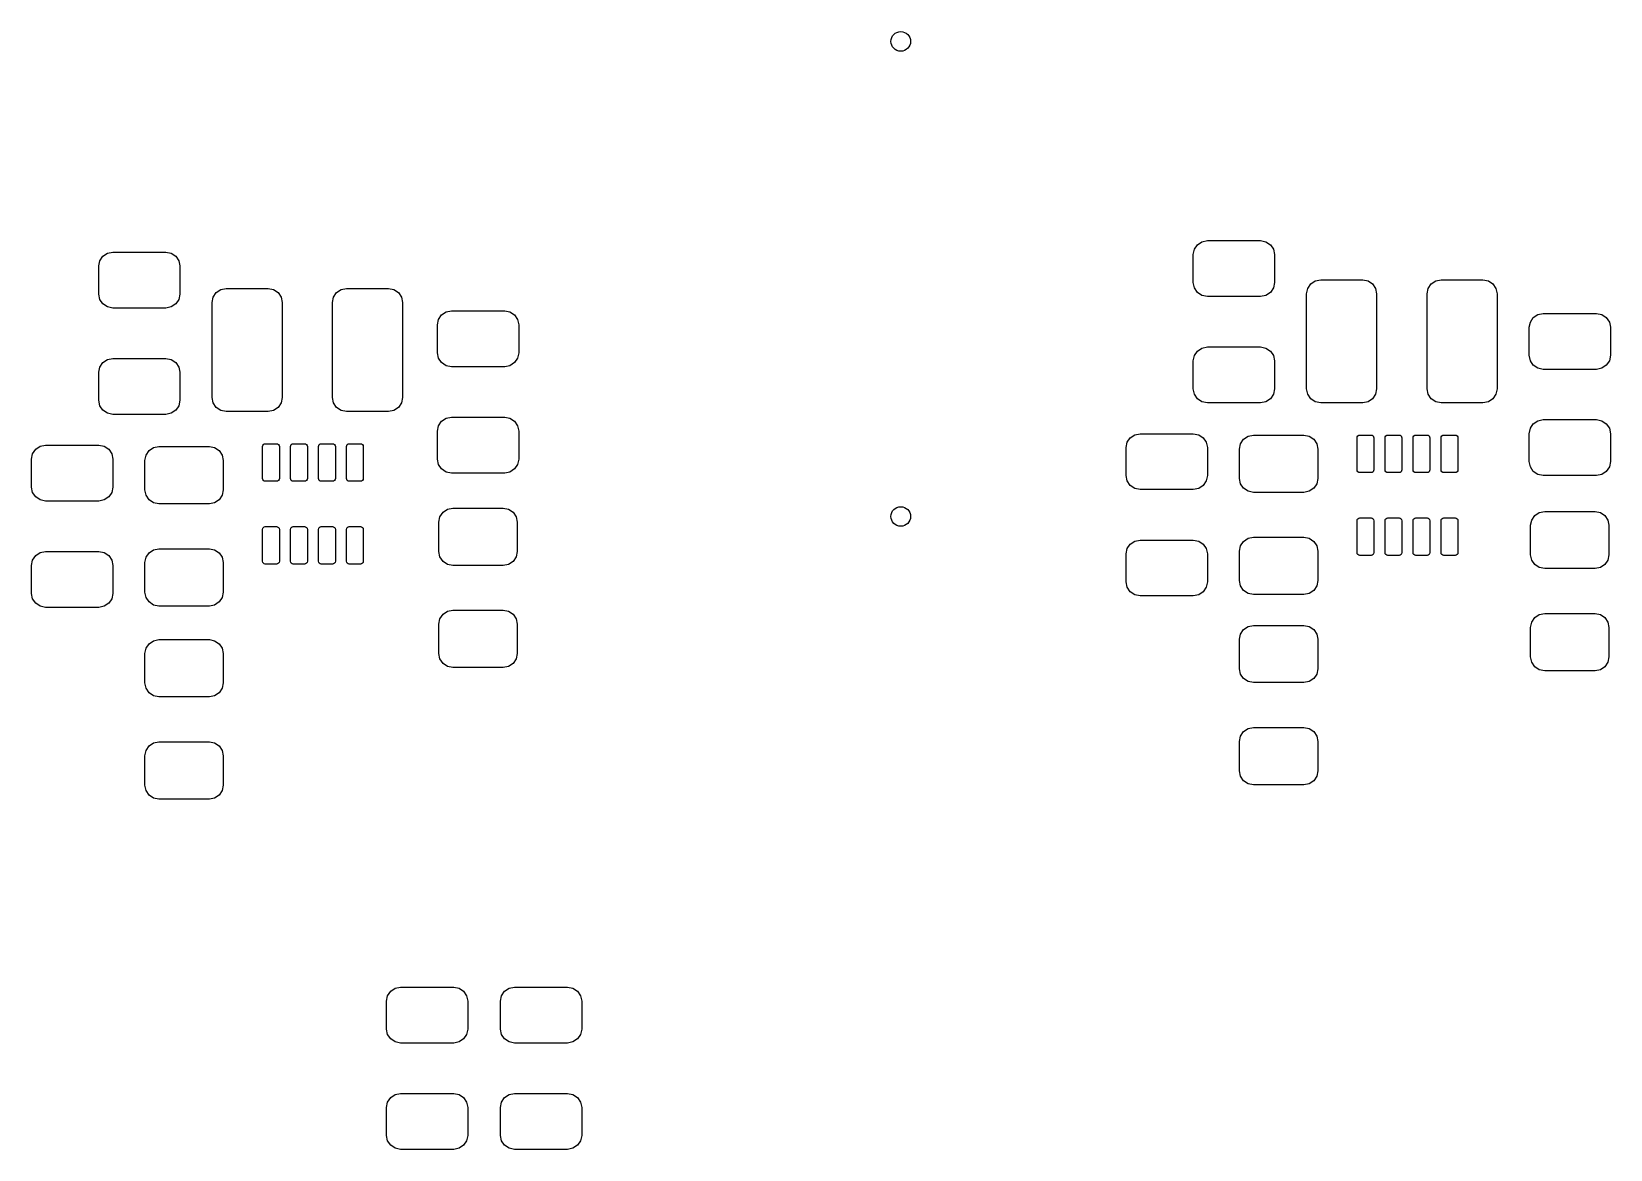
# Model space of a CAD drawing. Header units: inches. Extents: x 0.38 to 5.32, y 0.14 to 3.22.
# Drawn here: x 1.585 to 2.695, y 2.34 to 3.126 of the extents above; entities that cross this region are included whole.
import ezdxf

# ---------------------------------------------------------------- set-up
doc = ezdxf.new("R2010")
doc.units = ezdxf.units.IN
doc.header["$MEASUREMENT"] = 0
doc.layers.add('BLACK', color=250, linetype='CONTINUOUS')

msp = doc.modelspace()

# ---------------------------------------------------------------- linework, layer by layer
at = {"layer": 'BLACK', "linetype": 'CONTINUOUS'}
for p, q in [((2.4028, 2.9729), (2.4049, 2.9761)), ((2.4049, 2.9761), (2.4081, 2.9782)), ((2.4081, 2.9782), (2.4119, 2.979)), ((2.4119, 2.979), (2.4493, 2.979)), ((2.4493, 2.979), (2.453, 2.9782)), ((2.453, 2.9782), (2.4562, 2.9761)), ((2.4562, 2.9761), (2.4583, 2.9729)), ((1.6323, 2.9611), (1.6331, 2.9648)), ((1.6331, 2.9648), (1.6352, 2.968)), ((1.6352, 2.968), (1.6384, 2.9702)), ((1.6384, 2.9702), (1.6422, 2.9709)), ((1.6422, 2.9709), (1.6796, 2.9709)), ((1.6796, 2.9709), (1.6833, 2.9702)), ((1.6833, 2.9702), (1.6865, 2.968)), ((1.6865, 2.968), (1.6887, 2.9648)), ((1.6887, 2.9648), (1.6894, 2.9611)), ((2.402, 2.9691), (2.4028, 2.9729)), ((2.402, 2.9494), (2.402, 2.9691)), ((2.4583, 2.9729), (2.4591, 2.9691)), ((2.4591, 2.9691), (2.4591, 2.9494)), ((1.6323, 2.9414), (1.6323, 2.9611)), ((1.6894, 2.9611), (1.6894, 2.9414)), ((1.7128, 2.9392), (1.7149, 2.9424)), ((1.7149, 2.9424), (1.7181, 2.9446)), ((1.7181, 2.9446), (1.7219, 2.9453)), ((1.7219, 2.9453), (1.7514, 2.9453)), ((1.7514, 2.9453), (1.7552, 2.9446)), ((1.7552, 2.9446), (1.7584, 2.9424)), ((1.7584, 2.9424), (1.7605, 2.9392)), ((1.7974, 2.9392), (1.7996, 2.9424)), ((1.7996, 2.9424), (1.8028, 2.9446)), ((1.8028, 2.9446), (1.8065, 2.9453)), ((1.8065, 2.9453), (1.8361, 2.9453)), ((1.8361, 2.9453), (1.8398, 2.9446)), ((1.8398, 2.9446), (1.843, 2.9424)), ((1.843, 2.9424), (1.8452, 2.9392)), ((2.4028, 2.9457), (2.402, 2.9494)), ((2.4049, 2.9425), (2.4028, 2.9457)), ((2.4081, 2.9404), (2.4049, 2.9425)), ((2.4562, 2.9425), (2.453, 2.9404)), ((2.4583, 2.9457), (2.4562, 2.9425)), ((2.4591, 2.9494), (2.4583, 2.9457)), ((2.4817, 2.9416), (2.4825, 2.9453)), ((2.4825, 2.9453), (2.4846, 2.9485)), ((2.4846, 2.9485), (2.4878, 2.9507)), ((2.4878, 2.9507), (2.4916, 2.9514)), ((2.4916, 2.9514), (2.5211, 2.9514)), ((2.5211, 2.9514), (2.5249, 2.9507)), ((2.5249, 2.9507), (2.5281, 2.9485)), ((2.5281, 2.9485), (2.5302, 2.9453)), ((2.5302, 2.9453), (2.5309, 2.9416)), ((2.5664, 2.9416), (2.5671, 2.9453)), ((2.5671, 2.9453), (2.5693, 2.9485)), ((2.5693, 2.9485), (2.5725, 2.9507)), ((2.5725, 2.9507), (2.5762, 2.9514)), ((2.5762, 2.9514), (2.6057, 2.9514)), ((2.6057, 2.9514), (2.6095, 2.9507)), ((2.6095, 2.9507), (2.6127, 2.9485)), ((2.6127, 2.9485), (2.6148, 2.9453)), ((2.6148, 2.9453), (2.6156, 2.9416)), ((1.6331, 2.9376), (1.6323, 2.9414)), ((1.6352, 2.9344), (1.6331, 2.9376)), ((1.6384, 2.9323), (1.6352, 2.9344)), ((1.6422, 2.9315), (1.6384, 2.9323)), ((1.6796, 2.9315), (1.6422, 2.9315)), ((1.6833, 2.9323), (1.6796, 2.9315)), ((1.6865, 2.9344), (1.6833, 2.9323)), ((1.6887, 2.9376), (1.6865, 2.9344)), ((1.6894, 2.9414), (1.6887, 2.9376)), ((1.712, 2.9355), (1.7128, 2.9392)), ((1.712, 2.8685), (1.712, 2.9355)), ((1.7605, 2.9392), (1.7613, 2.9355)), ((1.7613, 2.9355), (1.7613, 2.8685)), ((1.7967, 2.9355), (1.7974, 2.9392)), ((1.7967, 2.8685), (1.7967, 2.9355)), ((1.8452, 2.9392), (1.8459, 2.9355)), ((1.8459, 2.9355), (1.8459, 2.8685)), ((2.4119, 2.9396), (2.4081, 2.9404)), ((2.4493, 2.9396), (2.4119, 2.9396)), ((2.453, 2.9404), (2.4493, 2.9396)), ((2.4817, 2.8746), (2.4817, 2.9416)), ((2.5309, 2.9416), (2.5309, 2.8746)), ((2.5664, 2.8746), (2.5664, 2.9416)), ((2.6156, 2.9416), (2.6156, 2.8746)), ((1.8705, 2.9197), (1.8713, 2.9235)), ((1.8713, 2.9235), (1.8734, 2.9267)), ((1.8734, 2.9267), (1.8766, 2.9288)), ((1.8766, 2.9288), (1.8804, 2.9296)), ((1.8804, 2.9296), (1.9178, 2.9296)), ((1.9178, 2.9296), (1.9215, 2.9288)), ((1.9215, 2.9288), (1.9247, 2.9267)), ((1.9247, 2.9267), (1.9268, 2.9235)), ((1.9268, 2.9235), (1.9276, 2.9197)), ((2.6382, 2.918), (2.639, 2.9217)), ((2.639, 2.9217), (2.6411, 2.9249)), ((2.6411, 2.9249), (2.6443, 2.927)), ((2.6443, 2.927), (2.6481, 2.9278)), ((2.6481, 2.9278), (2.6855, 2.9278)), ((2.6855, 2.9278), (2.6892, 2.927)), ((2.6892, 2.927), (2.6924, 2.9249)), ((2.6924, 2.9249), (2.6946, 2.9217)), ((2.6946, 2.9217), (2.6953, 2.918)), ((1.8705, 2.9), (1.8705, 2.9197)), ((1.9276, 2.9197), (1.9276, 2.9)), ((2.6382, 2.8983), (2.6382, 2.918)), ((2.6953, 2.918), (2.6953, 2.8983)), ((1.8713, 2.8963), (1.8705, 2.9)), ((1.9276, 2.9), (1.9268, 2.8963)), ((2.402, 2.8943), (2.4028, 2.8981)), ((2.4028, 2.8981), (2.4049, 2.9013)), ((2.4049, 2.9013), (2.4081, 2.9034)), ((2.4081, 2.9034), (2.4119, 2.9042)), ((2.4119, 2.9042), (2.4493, 2.9042)), ((2.4493, 2.9042), (2.453, 2.9034)), ((2.453, 2.9034), (2.4562, 2.9013)), ((2.4562, 2.9013), (2.4583, 2.8981)), ((2.4583, 2.8981), (2.4591, 2.8943)), ((2.639, 2.8945), (2.6382, 2.8983)), ((2.6953, 2.8983), (2.6946, 2.8945)), ((1.6323, 2.8863), (1.6331, 2.89)), ((1.6331, 2.89), (1.6352, 2.8932)), ((1.6352, 2.8932), (1.6384, 2.8954)), ((1.6384, 2.8954), (1.6422, 2.8961)), ((1.6422, 2.8961), (1.6796, 2.8961)), ((1.6796, 2.8961), (1.6833, 2.8954)), ((1.6833, 2.8954), (1.6865, 2.8932)), ((1.6865, 2.8932), (1.6887, 2.89)), ((1.6887, 2.89), (1.6894, 2.8863)), ((1.8734, 2.8931), (1.8713, 2.8963)), ((1.8766, 2.8909), (1.8734, 2.8931)), ((1.8804, 2.8902), (1.8766, 2.8909)), ((1.9178, 2.8902), (1.8804, 2.8902)), ((1.9215, 2.8909), (1.9178, 2.8902)), ((1.9247, 2.8931), (1.9215, 2.8909)), ((1.9268, 2.8963), (1.9247, 2.8931)), ((2.402, 2.8746), (2.402, 2.8943)), ((2.4591, 2.8943), (2.4591, 2.8746)), ((2.6411, 2.8913), (2.639, 2.8945)), ((2.6443, 2.8892), (2.6411, 2.8913)), ((2.6481, 2.8884), (2.6443, 2.8892)), ((2.6855, 2.8884), (2.6481, 2.8884)), ((2.6892, 2.8892), (2.6855, 2.8884)), ((2.6924, 2.8913), (2.6892, 2.8892)), ((2.6946, 2.8945), (2.6924, 2.8913)), ((1.6323, 2.8666), (1.6323, 2.8863)), ((1.6894, 2.8863), (1.6894, 2.8666)), ((1.6331, 2.8628), (1.6323, 2.8666)), ((1.6894, 2.8666), (1.6887, 2.8628)), ((1.7128, 2.8648), (1.712, 2.8685)), ((1.7149, 2.8616), (1.7128, 2.8648)), ((1.7605, 2.8648), (1.7584, 2.8616)), ((1.7613, 2.8685), (1.7605, 2.8648)), ((1.7974, 2.8648), (1.7967, 2.8685)), ((1.7996, 2.8616), (1.7974, 2.8648)), ((1.8452, 2.8648), (1.843, 2.8616)), ((1.8459, 2.8685), (1.8452, 2.8648)), ((2.4028, 2.8709), (2.402, 2.8746)), ((2.4049, 2.8677), (2.4028, 2.8709)), ((2.4081, 2.8656), (2.4049, 2.8677)), ((2.4119, 2.8648), (2.4081, 2.8656)), ((2.4493, 2.8648), (2.4119, 2.8648)), ((2.453, 2.8656), (2.4493, 2.8648)), ((2.4562, 2.8677), (2.453, 2.8656)), ((2.4583, 2.8709), (2.4562, 2.8677)), ((2.4591, 2.8746), (2.4583, 2.8709)), ((2.4825, 2.8709), (2.4817, 2.8746)), ((2.4846, 2.8677), (2.4825, 2.8709)), ((2.4878, 2.8656), (2.4846, 2.8677)), ((2.4916, 2.8648), (2.4878, 2.8656)), ((2.5211, 2.8648), (2.4916, 2.8648)), ((2.5249, 2.8656), (2.5211, 2.8648)), ((2.5281, 2.8677), (2.5249, 2.8656)), ((2.5302, 2.8709), (2.5281, 2.8677)), ((2.5309, 2.8746), (2.5302, 2.8709)), ((2.5671, 2.8709), (2.5664, 2.8746)), ((2.5693, 2.8677), (2.5671, 2.8709)), ((2.5725, 2.8656), (2.5693, 2.8677)), ((2.5762, 2.8648), (2.5725, 2.8656)), ((2.6057, 2.8648), (2.5762, 2.8648)), ((2.6095, 2.8656), (2.6057, 2.8648)), ((2.6127, 2.8677), (2.6095, 2.8656)), ((2.6148, 2.8709), (2.6127, 2.8677)), ((2.6156, 2.8746), (2.6148, 2.8709)), ((1.6352, 2.8596), (1.6331, 2.8628)), ((1.6384, 2.8575), (1.6352, 2.8596)), ((1.6422, 2.8567), (1.6384, 2.8575)), ((1.6796, 2.8567), (1.6422, 2.8567)), ((1.6833, 2.8575), (1.6796, 2.8567)), ((1.6865, 2.8596), (1.6833, 2.8575)), ((1.6887, 2.8628), (1.6865, 2.8596)), ((1.7181, 2.8594), (1.7149, 2.8616)), ((1.7219, 2.8587), (1.7181, 2.8594)), ((1.7514, 2.8587), (1.7219, 2.8587)), ((1.7552, 2.8594), (1.7514, 2.8587)), ((1.7584, 2.8616), (1.7552, 2.8594)), ((1.8028, 2.8594), (1.7996, 2.8616)), ((1.8065, 2.8587), (1.8028, 2.8594)), ((1.8361, 2.8587), (1.8065, 2.8587)), ((1.8398, 2.8594), (1.8361, 2.8587)), ((1.843, 2.8616), (1.8398, 2.8594)), ((1.8734, 2.8519), (1.8766, 2.854)), ((1.8766, 2.854), (1.8804, 2.8548)), ((1.8804, 2.8548), (1.9178, 2.8548)), ((1.9178, 2.8548), (1.9215, 2.854)), ((1.9215, 2.854), (1.9247, 2.8519)), ((1.8705, 2.8449), (1.8713, 2.8487)), ((1.8705, 2.8252), (1.8705, 2.8449)), ((1.8713, 2.8487), (1.8734, 2.8519)), ((1.9247, 2.8519), (1.9268, 2.8487)), ((1.9268, 2.8487), (1.9276, 2.8449)), ((1.9276, 2.8449), (1.9276, 2.8252)), ((2.3576, 2.8403), (2.3608, 2.8424)), ((2.3608, 2.8424), (2.3646, 2.8431)), ((2.3646, 2.8431), (2.402, 2.8431)), ((2.402, 2.8431), (2.4058, 2.8424)), ((2.4058, 2.8424), (2.409, 2.8403)), ((2.6382, 2.8431), (2.639, 2.8469)), ((2.6382, 2.8235), (2.6382, 2.8431)), ((2.639, 2.8469), (2.6411, 2.8501)), ((2.6411, 2.8501), (2.6443, 2.8522)), ((2.6443, 2.8522), (2.6481, 2.853)), ((2.6481, 2.853), (2.6855, 2.853)), ((2.6855, 2.853), (2.6892, 2.8522)), ((2.6892, 2.8522), (2.6924, 2.8501)), ((2.6924, 2.8501), (2.6946, 2.8469)), ((2.6946, 2.8469), (2.6953, 2.8431)), ((2.6953, 2.8431), (2.6953, 2.8235)), ((1.5858, 2.829), (1.588, 2.8322)), ((1.588, 2.8322), (1.5912, 2.8343)), ((1.5912, 2.8343), (1.5949, 2.8351)), ((1.5949, 2.8351), (1.6323, 2.8351)), ((1.6323, 2.8351), (1.6361, 2.8343)), ((1.6361, 2.8343), (1.6393, 2.8322)), ((1.6393, 2.8322), (1.6414, 2.829)), ((1.6656, 2.828), (1.6677, 2.8312)), ((1.6677, 2.8312), (1.6709, 2.8333)), ((1.6709, 2.8333), (1.6746, 2.8341)), ((1.6746, 2.8341), (1.7101, 2.8341)), ((1.7101, 2.8341), (1.7138, 2.8333)), ((1.7138, 2.8333), (1.717, 2.8312)), ((1.717, 2.8312), (1.7192, 2.828)), ((1.7475, 2.8341), (1.7476, 2.8348)), ((1.7475, 2.8117), (1.7475, 2.8341)), ((1.7476, 2.8348), (1.7481, 2.8355)), ((1.7481, 2.8355), (1.7487, 2.8359)), ((1.7487, 2.8359), (1.7494, 2.8361)), ((1.7494, 2.8361), (1.7573, 2.8361)), ((1.7573, 2.8361), (1.7581, 2.8359)), ((1.7581, 2.8359), (1.7587, 2.8355)), ((1.7587, 2.8355), (1.7591, 2.8348)), ((1.7591, 2.8348), (1.7593, 2.8341)), ((1.7593, 2.8341), (1.7593, 2.8117)), ((1.7672, 2.8341), (1.7673, 2.8348)), ((1.7672, 2.8117), (1.7672, 2.8341)), ((1.7673, 2.8348), (1.7677, 2.8355)), ((1.7677, 2.8355), (1.7684, 2.8359)), ((1.7684, 2.8359), (1.7691, 2.8361)), ((1.7691, 2.8361), (1.777, 2.8361)), ((1.777, 2.8361), (1.7778, 2.8359)), ((1.7778, 2.8359), (1.7784, 2.8355)), ((1.7784, 2.8355), (1.7788, 2.8348)), ((1.7788, 2.8348), (1.779, 2.8341)), ((1.779, 2.8341), (1.779, 2.8117)), ((1.7869, 2.8341), (1.787, 2.8348)), ((1.7869, 2.8117), (1.7869, 2.8341)), ((1.787, 2.8348), (1.7874, 2.8355)), ((1.7874, 2.8355), (1.7881, 2.8359)), ((1.7881, 2.8359), (1.7888, 2.8361)), ((1.7888, 2.8361), (1.7967, 2.8361)), ((1.7967, 2.8361), (1.7974, 2.8359)), ((1.7974, 2.8359), (1.7981, 2.8355)), ((1.7981, 2.8355), (1.7985, 2.8348)), ((1.7985, 2.8348), (1.7987, 2.8341)), ((1.7987, 2.8341), (1.7987, 2.8117)), ((1.8065, 2.8341), (1.8067, 2.8348)), ((1.8065, 2.8117), (1.8065, 2.8341)), ((1.8067, 2.8348), (1.8071, 2.8355)), ((1.8071, 2.8355), (1.8078, 2.8359)), ((1.8078, 2.8359), (1.8085, 2.8361)), ((1.8085, 2.8361), (1.8164, 2.8361)), ((1.8164, 2.8361), (1.8171, 2.8359)), ((1.8171, 2.8359), (1.8178, 2.8355)), ((1.8178, 2.8355), (1.8182, 2.8348)), ((1.8182, 2.8348), (1.8183, 2.8341)), ((1.8183, 2.8341), (1.8183, 2.8117)), ((2.3548, 2.8333), (2.3555, 2.8371)), ((2.3548, 2.8136), (2.3548, 2.8333)), ((2.3555, 2.8371), (2.3576, 2.8403)), ((2.409, 2.8403), (2.4111, 2.8371)), ((2.4111, 2.8371), (2.4119, 2.8333)), ((2.4119, 2.8333), (2.4119, 2.8136)), ((2.4345, 2.8323), (2.4352, 2.8361)), ((2.4345, 2.8117), (2.4345, 2.8323)), ((2.4352, 2.8361), (2.4374, 2.8393)), ((2.4374, 2.8393), (2.4406, 2.8414)), ((2.4406, 2.8414), (2.4443, 2.8422)), ((2.4443, 2.8422), (2.4798, 2.8422)), ((2.4798, 2.8422), (2.4835, 2.8414)), ((2.4835, 2.8414), (2.4867, 2.8393)), ((2.4867, 2.8393), (2.4889, 2.8361)), ((2.4889, 2.8361), (2.4896, 2.8323)), ((2.4896, 2.8323), (2.4896, 2.8117)), ((2.5172, 2.8402), (2.5173, 2.841)), ((2.5172, 2.8178), (2.5172, 2.8402)), ((2.5173, 2.841), (2.5177, 2.8416)), ((2.5177, 2.8416), (2.5184, 2.842)), ((2.5184, 2.842), (2.5191, 2.8422)), ((2.5191, 2.8422), (2.527, 2.8422)), ((2.527, 2.8422), (2.5278, 2.842)), ((2.5278, 2.842), (2.5284, 2.8416)), ((2.5284, 2.8416), (2.5288, 2.841)), ((2.5288, 2.841), (2.529, 2.8402)), ((2.529, 2.8402), (2.529, 2.8178)), ((2.5369, 2.8402), (2.537, 2.841)), ((2.5369, 2.8178), (2.5369, 2.8402)), ((2.537, 2.841), (2.5374, 2.8416)), ((2.5374, 2.8416), (2.5381, 2.842)), ((2.5381, 2.842), (2.5388, 2.8422)), ((2.5388, 2.8422), (2.5467, 2.8422)), ((2.5467, 2.8422), (2.5474, 2.842)), ((2.5474, 2.842), (2.5481, 2.8416)), ((2.5481, 2.8416), (2.5485, 2.841)), ((2.5485, 2.841), (2.5487, 2.8402)), ((2.5487, 2.8402), (2.5487, 2.8178)), ((2.5565, 2.8402), (2.5567, 2.841)), ((2.5565, 2.8178), (2.5565, 2.8402)), ((2.5567, 2.841), (2.5571, 2.8416)), ((2.5571, 2.8416), (2.5578, 2.842)), ((2.5578, 2.842), (2.5585, 2.8422)), ((2.5585, 2.8422), (2.5664, 2.8422)), ((2.5664, 2.8422), (2.5671, 2.842)), ((2.5671, 2.842), (2.5678, 2.8416)), ((2.5678, 2.8416), (2.5682, 2.841)), ((2.5682, 2.841), (2.5683, 2.8402)), ((2.5683, 2.8402), (2.5683, 2.8178)), ((2.5762, 2.8402), (2.5764, 2.841)), ((2.5762, 2.8178), (2.5762, 2.8402)), ((2.5764, 2.841), (2.5768, 2.8416)), ((2.5768, 2.8416), (2.5774, 2.842)), ((2.5774, 2.842), (2.5782, 2.8422)), ((2.5782, 2.8422), (2.5861, 2.8422)), ((2.5861, 2.8422), (2.5868, 2.842)), ((2.5868, 2.842), (2.5875, 2.8416)), ((2.5875, 2.8416), (2.5879, 2.841)), ((2.5879, 2.841), (2.588, 2.8402)), ((2.588, 2.8402), (2.588, 2.8178)), ((1.5851, 2.8252), (1.5858, 2.829)), ((1.5851, 2.8056), (1.5851, 2.8252)), ((1.6414, 2.829), (1.6422, 2.8252)), ((1.6422, 2.8252), (1.6422, 2.8056)), ((1.6648, 2.8243), (1.6656, 2.828)), ((1.6648, 2.8036), (1.6648, 2.8243)), ((1.7192, 2.828), (1.7199, 2.8243)), ((1.7199, 2.8243), (1.7199, 2.8036)), ((1.8713, 2.8215), (1.8705, 2.8252)), ((1.8734, 2.8183), (1.8713, 2.8215)), ((1.9268, 2.8215), (1.9247, 2.8183)), ((1.9276, 2.8252), (1.9268, 2.8215)), ((2.639, 2.8197), (2.6382, 2.8235)), ((2.6953, 2.8235), (2.6946, 2.8197)), ((1.7476, 2.8109), (1.7475, 2.8117)), ((1.7481, 2.8103), (1.7476, 2.8109)), ((1.7487, 2.8098), (1.7481, 2.8103)), ((1.7494, 2.8097), (1.7487, 2.8098)), ((1.7573, 2.8097), (1.7494, 2.8097)), ((1.7581, 2.8098), (1.7573, 2.8097)), ((1.7587, 2.8103), (1.7581, 2.8098)), ((1.7591, 2.8109), (1.7587, 2.8103)), ((1.7593, 2.8117), (1.7591, 2.8109)), ((1.7673, 2.8109), (1.7672, 2.8117)), ((1.7677, 2.8103), (1.7673, 2.8109)), ((1.7684, 2.8098), (1.7677, 2.8103)), ((1.7691, 2.8097), (1.7684, 2.8098)), ((1.777, 2.8097), (1.7691, 2.8097)), ((1.7778, 2.8098), (1.777, 2.8097)), ((1.7784, 2.8103), (1.7778, 2.8098)), ((1.7788, 2.8109), (1.7784, 2.8103)), ((1.779, 2.8117), (1.7788, 2.8109)), ((1.787, 2.8109), (1.7869, 2.8117)), ((1.7874, 2.8103), (1.787, 2.8109)), ((1.7881, 2.8098), (1.7874, 2.8103)), ((1.7888, 2.8097), (1.7881, 2.8098)), ((1.7967, 2.8097), (1.7888, 2.8097)), ((1.7974, 2.8098), (1.7967, 2.8097)), ((1.7981, 2.8103), (1.7974, 2.8098)), ((1.7985, 2.8109), (1.7981, 2.8103)), ((1.7987, 2.8117), (1.7985, 2.8109)), ((1.8067, 2.8109), (1.8065, 2.8117)), ((1.8071, 2.8103), (1.8067, 2.8109)), ((1.8078, 2.8098), (1.8071, 2.8103)), ((1.8085, 2.8097), (1.8078, 2.8098)), ((1.8164, 2.8097), (1.8085, 2.8097)), ((1.8171, 2.8098), (1.8164, 2.8097)), ((1.8178, 2.8103), (1.8171, 2.8098)), ((1.8182, 2.8109), (1.8178, 2.8103)), ((1.8183, 2.8117), (1.8182, 2.8109)), ((1.8766, 2.8161), (1.8734, 2.8183)), ((1.8804, 2.8154), (1.8766, 2.8161)), ((1.9178, 2.8154), (1.8804, 2.8154)), ((1.9215, 2.8161), (1.9178, 2.8154)), ((1.9247, 2.8183), (1.9215, 2.8161)), ((2.3555, 2.8099), (2.3548, 2.8136)), ((2.3576, 2.8067), (2.3555, 2.8099)), ((2.4111, 2.8099), (2.409, 2.8067)), ((2.4119, 2.8136), (2.4111, 2.8099)), ((2.4352, 2.8079), (2.4345, 2.8117)), ((2.4896, 2.8117), (2.4889, 2.8079)), ((2.5173, 2.817), (2.5172, 2.8178)), ((2.5177, 2.8164), (2.5173, 2.817)), ((2.5184, 2.8159), (2.5177, 2.8164)), ((2.5191, 2.8158), (2.5184, 2.8159)), ((2.527, 2.8158), (2.5191, 2.8158)), ((2.5278, 2.8159), (2.527, 2.8158)), ((2.5284, 2.8164), (2.5278, 2.8159)), ((2.5288, 2.817), (2.5284, 2.8164)), ((2.529, 2.8178), (2.5288, 2.817)), ((2.537, 2.817), (2.5369, 2.8178)), ((2.5374, 2.8164), (2.537, 2.817)), ((2.5381, 2.8159), (2.5374, 2.8164)), ((2.5388, 2.8158), (2.5381, 2.8159)), ((2.5467, 2.8158), (2.5388, 2.8158)), ((2.5474, 2.8159), (2.5467, 2.8158)), ((2.5481, 2.8164), (2.5474, 2.8159)), ((2.5485, 2.817), (2.5481, 2.8164)), ((2.5487, 2.8178), (2.5485, 2.817)), ((2.5567, 2.817), (2.5565, 2.8178)), ((2.5571, 2.8164), (2.5567, 2.817)), ((2.5578, 2.8159), (2.5571, 2.8164)), ((2.5585, 2.8158), (2.5578, 2.8159)), ((2.5664, 2.8158), (2.5585, 2.8158)), ((2.5671, 2.8159), (2.5664, 2.8158)), ((2.5678, 2.8164), (2.5671, 2.8159)), ((2.5682, 2.817), (2.5678, 2.8164)), ((2.5683, 2.8178), (2.5682, 2.817)), ((2.5764, 2.817), (2.5762, 2.8178)), ((2.5768, 2.8164), (2.5764, 2.817)), ((2.5774, 2.8159), (2.5768, 2.8164)), ((2.5782, 2.8158), (2.5774, 2.8159)), ((2.5861, 2.8158), (2.5782, 2.8158)), ((2.5868, 2.8159), (2.5861, 2.8158)), ((2.5875, 2.8164), (2.5868, 2.8159)), ((2.5879, 2.817), (2.5875, 2.8164)), ((2.588, 2.8178), (2.5879, 2.817)), ((2.6411, 2.8165), (2.639, 2.8197)), ((2.6443, 2.8144), (2.6411, 2.8165)), ((2.6481, 2.8136), (2.6443, 2.8144)), ((2.6855, 2.8136), (2.6481, 2.8136)), ((2.6892, 2.8144), (2.6855, 2.8136)), ((2.6924, 2.8165), (2.6892, 2.8144)), ((2.6946, 2.8197), (2.6924, 2.8165)), ((1.5858, 2.8018), (1.5851, 2.8056)), ((1.588, 2.7986), (1.5858, 2.8018)), ((1.5912, 2.7965), (1.588, 2.7986)), ((1.6393, 2.7986), (1.6361, 2.7965)), ((1.6414, 2.8018), (1.6393, 2.7986)), ((1.6422, 2.8056), (1.6414, 2.8018)), ((1.6656, 2.7998), (1.6648, 2.8036)), ((1.6677, 2.7966), (1.6656, 2.7998)), ((1.7192, 2.7998), (1.717, 2.7966)), ((1.7199, 2.8036), (1.7192, 2.7998)), ((2.3608, 2.8045), (2.3576, 2.8067)), ((2.3646, 2.8038), (2.3608, 2.8045)), ((2.402, 2.8038), (2.3646, 2.8038)), ((2.4058, 2.8045), (2.402, 2.8038)), ((2.409, 2.8067), (2.4058, 2.8045)), ((2.4374, 2.8047), (2.4352, 2.8079)), ((2.4406, 2.8026), (2.4374, 2.8047)), ((2.4443, 2.8018), (2.4406, 2.8026)), ((2.4798, 2.8018), (2.4443, 2.8018)), ((2.4835, 2.8026), (2.4798, 2.8018)), ((2.4867, 2.8047), (2.4835, 2.8026)), ((2.4889, 2.8079), (2.4867, 2.8047)), ((1.5949, 2.7957), (1.5912, 2.7965)), ((1.6323, 2.7957), (1.5949, 2.7957)), ((1.6361, 2.7965), (1.6323, 2.7957)), ((1.6709, 2.7945), (1.6677, 2.7966)), ((1.6746, 2.7937), (1.6709, 2.7945)), ((1.7101, 2.7937), (1.6746, 2.7937)), ((1.7138, 2.7945), (1.7101, 2.7937)), ((1.717, 2.7966), (1.7138, 2.7945)), ((1.8722, 2.7847), (1.8744, 2.7879)), ((1.8744, 2.7879), (1.8776, 2.79)), ((1.8776, 2.79), (1.8813, 2.7908)), ((1.8813, 2.7908), (1.9168, 2.7908)), ((1.9168, 2.7908), (1.9205, 2.79)), ((1.9205, 2.79), (1.9237, 2.7879)), ((1.9237, 2.7879), (1.9259, 2.7847)), ((2.6421, 2.7856), (2.6453, 2.7878)), ((2.6453, 2.7878), (2.6491, 2.7885)), ((2.6491, 2.7885), (2.6845, 2.7885)), ((2.6845, 2.7885), (2.6883, 2.7878)), ((2.6883, 2.7878), (2.6914, 2.7856)), ((1.7475, 2.7758), (1.7476, 2.7766)), ((1.7475, 2.7534), (1.7475, 2.7758)), ((1.7476, 2.7766), (1.7481, 2.7772)), ((1.7481, 2.7772), (1.7487, 2.7776)), ((1.7487, 2.7776), (1.7494, 2.7778)), ((1.7494, 2.7778), (1.7573, 2.7778)), ((1.7573, 2.7778), (1.7581, 2.7776)), ((1.7581, 2.7776), (1.7587, 2.7772)), ((1.7587, 2.7772), (1.7591, 2.7766)), ((1.7591, 2.7766), (1.7593, 2.7758)), ((1.7593, 2.7758), (1.7593, 2.7534)), ((1.7672, 2.7758), (1.7673, 2.7766)), ((1.7672, 2.7534), (1.7672, 2.7758)), ((1.7673, 2.7766), (1.7677, 2.7772)), ((1.7677, 2.7772), (1.7684, 2.7776)), ((1.7684, 2.7776), (1.7691, 2.7778)), ((1.7691, 2.7778), (1.777, 2.7778)), ((1.777, 2.7778), (1.7778, 2.7776)), ((1.7778, 2.7776), (1.7784, 2.7772)), ((1.7784, 2.7772), (1.7788, 2.7766)), ((1.7788, 2.7766), (1.779, 2.7758)), ((1.779, 2.7758), (1.779, 2.7534)), ((1.7869, 2.7758), (1.787, 2.7766)), ((1.7869, 2.7534), (1.7869, 2.7758)), ((1.787, 2.7766), (1.7874, 2.7772)), ((1.7874, 2.7772), (1.7881, 2.7776)), ((1.7881, 2.7776), (1.7888, 2.7778)), ((1.7888, 2.7778), (1.7967, 2.7778)), ((1.7967, 2.7778), (1.7974, 2.7776)), ((1.7974, 2.7776), (1.7981, 2.7772)), ((1.7981, 2.7772), (1.7985, 2.7766)), ((1.7985, 2.7766), (1.7987, 2.7758)), ((1.7987, 2.7758), (1.7987, 2.7534)), ((1.8065, 2.7758), (1.8067, 2.7766)), ((1.8065, 2.7534), (1.8065, 2.7758)), ((1.8067, 2.7766), (1.8071, 2.7772)), ((1.8071, 2.7772), (1.8078, 2.7776)), ((1.8078, 2.7776), (1.8085, 2.7778)), ((1.8085, 2.7778), (1.8164, 2.7778)), ((1.8164, 2.7778), (1.8171, 2.7776)), ((1.8171, 2.7776), (1.8178, 2.7772)), ((1.8178, 2.7772), (1.8182, 2.7766)), ((1.8182, 2.7766), (1.8183, 2.7758)), ((1.8183, 2.7758), (1.8183, 2.7534)), ((1.8715, 2.7809), (1.8722, 2.7847)), ((1.8715, 2.7603), (1.8715, 2.7809)), ((1.9259, 2.7847), (1.9266, 2.7809)), ((1.9266, 2.7809), (1.9266, 2.7603)), ((2.5172, 2.7819), (2.5173, 2.7827)), ((2.5172, 2.7595), (2.5172, 2.7819)), ((2.5173, 2.7827), (2.5177, 2.7833)), ((2.5177, 2.7833), (2.5184, 2.7837)), ((2.5184, 2.7837), (2.5191, 2.7839)), ((2.5191, 2.7839), (2.527, 2.7839)), ((2.527, 2.7839), (2.5278, 2.7837)), ((2.5278, 2.7837), (2.5284, 2.7833)), ((2.5284, 2.7833), (2.5288, 2.7827)), ((2.5288, 2.7827), (2.529, 2.7819)), ((2.529, 2.7819), (2.529, 2.7595)), ((2.5369, 2.7819), (2.537, 2.7827)), ((2.5369, 2.7595), (2.5369, 2.7819)), ((2.537, 2.7827), (2.5374, 2.7833)), ((2.5374, 2.7833), (2.5381, 2.7837)), ((2.5381, 2.7837), (2.5388, 2.7839)), ((2.5388, 2.7839), (2.5467, 2.7839)), ((2.5467, 2.7839), (2.5474, 2.7837)), ((2.5474, 2.7837), (2.5481, 2.7833)), ((2.5481, 2.7833), (2.5485, 2.7827)), ((2.5485, 2.7827), (2.5487, 2.7819)), ((2.5487, 2.7819), (2.5487, 2.7595)), ((2.5565, 2.7819), (2.5567, 2.7827)), ((2.5565, 2.7595), (2.5565, 2.7819)), ((2.5567, 2.7827), (2.5571, 2.7833)), ((2.5571, 2.7833), (2.5578, 2.7837)), ((2.5578, 2.7837), (2.5585, 2.7839)), ((2.5585, 2.7839), (2.5664, 2.7839)), ((2.5664, 2.7839), (2.5671, 2.7837)), ((2.5671, 2.7837), (2.5678, 2.7833)), ((2.5678, 2.7833), (2.5682, 2.7827)), ((2.5682, 2.7827), (2.5683, 2.7819)), ((2.5683, 2.7819), (2.5683, 2.7595)), ((2.5762, 2.7819), (2.5764, 2.7827)), ((2.5762, 2.7595), (2.5762, 2.7819)), ((2.5764, 2.7827), (2.5768, 2.7833)), ((2.5768, 2.7833), (2.5774, 2.7837)), ((2.5774, 2.7837), (2.5782, 2.7839)), ((2.5782, 2.7839), (2.5861, 2.7839)), ((2.5861, 2.7839), (2.5868, 2.7837)), ((2.5868, 2.7837), (2.5875, 2.7833)), ((2.5875, 2.7833), (2.5879, 2.7827)), ((2.5879, 2.7827), (2.588, 2.7819)), ((2.588, 2.7819), (2.588, 2.7595)), ((2.6392, 2.7787), (2.64, 2.7824)), ((2.6392, 2.758), (2.6392, 2.7787)), ((2.64, 2.7824), (2.6421, 2.7856)), ((2.6914, 2.7856), (2.6936, 2.7824)), ((2.6936, 2.7824), (2.6943, 2.7787)), ((2.6943, 2.7787), (2.6943, 2.758)), ((2.3555, 2.7623), (2.3576, 2.7655)), ((2.3576, 2.7655), (2.3608, 2.7676)), ((2.3608, 2.7676), (2.3646, 2.7683)), ((2.3646, 2.7683), (2.402, 2.7683)), ((2.402, 2.7683), (2.4058, 2.7676)), ((2.4058, 2.7676), (2.409, 2.7655)), ((2.409, 2.7655), (2.4111, 2.7623)), ((2.4352, 2.7642), (2.4374, 2.7674)), ((2.4374, 2.7674), (2.4406, 2.7696)), ((2.4406, 2.7696), (2.4443, 2.7703)), ((2.4443, 2.7703), (2.4798, 2.7703)), ((2.4798, 2.7703), (2.4835, 2.7696)), ((2.4835, 2.7696), (2.4867, 2.7674)), ((2.4867, 2.7674), (2.4889, 2.7642)), ((1.5851, 2.7504), (1.5858, 2.7542)), ((1.5858, 2.7542), (1.588, 2.7574)), ((1.588, 2.7574), (1.5912, 2.7595)), ((1.5912, 2.7595), (1.5949, 2.7603)), ((1.5949, 2.7603), (1.6323, 2.7603)), ((1.6323, 2.7603), (1.6361, 2.7595)), ((1.6361, 2.7595), (1.6393, 2.7574)), ((1.6393, 2.7574), (1.6414, 2.7542)), ((1.6414, 2.7542), (1.6422, 2.7504)), ((1.6648, 2.7524), (1.6656, 2.7562)), ((1.6656, 2.7562), (1.6677, 2.7594)), ((1.6677, 2.7594), (1.6709, 2.7615)), ((1.6709, 2.7615), (1.6746, 2.7622)), ((1.6746, 2.7622), (1.7101, 2.7622)), ((1.7101, 2.7622), (1.7138, 2.7615)), ((1.7138, 2.7615), (1.717, 2.7594)), ((1.717, 2.7594), (1.7192, 2.7562)), ((1.7192, 2.7562), (1.7199, 2.7524)), ((1.8722, 2.7565), (1.8715, 2.7603)), ((1.8744, 2.7533), (1.8722, 2.7565)), ((1.9259, 2.7565), (1.9237, 2.7533)), ((1.9266, 2.7603), (1.9259, 2.7565)), ((2.3548, 2.7585), (2.3555, 2.7623)), ((2.3548, 2.7388), (2.3548, 2.7585)), ((2.4111, 2.7623), (2.4119, 2.7585)), ((2.4119, 2.7585), (2.4119, 2.7388)), ((2.4345, 2.7605), (2.4352, 2.7642)), ((2.4345, 2.7398), (2.4345, 2.7605)), ((2.4889, 2.7642), (2.4896, 2.7605)), ((2.4896, 2.7605), (2.4896, 2.7398)), ((2.5173, 2.7587), (2.5172, 2.7595)), ((2.5177, 2.7581), (2.5173, 2.7587)), ((2.5184, 2.7577), (2.5177, 2.7581)), ((2.5191, 2.7575), (2.5184, 2.7577)), ((2.527, 2.7575), (2.5191, 2.7575)), ((2.5278, 2.7577), (2.527, 2.7575)), ((2.5284, 2.7581), (2.5278, 2.7577)), ((2.5288, 2.7587), (2.5284, 2.7581)), ((2.529, 2.7595), (2.5288, 2.7587)), ((2.537, 2.7587), (2.5369, 2.7595)), ((2.5374, 2.7581), (2.537, 2.7587)), ((2.5381, 2.7577), (2.5374, 2.7581)), ((2.5388, 2.7575), (2.5381, 2.7577)), ((2.5467, 2.7575), (2.5388, 2.7575)), ((2.5474, 2.7577), (2.5467, 2.7575)), ((2.5481, 2.7581), (2.5474, 2.7577)), ((2.5485, 2.7587), (2.5481, 2.7581)), ((2.5487, 2.7595), (2.5485, 2.7587)), ((2.5567, 2.7587), (2.5565, 2.7595)), ((2.5571, 2.7581), (2.5567, 2.7587)), ((2.5578, 2.7577), (2.5571, 2.7581)), ((2.5585, 2.7575), (2.5578, 2.7577)), ((2.5664, 2.7575), (2.5585, 2.7575)), ((2.5671, 2.7577), (2.5664, 2.7575)), ((2.5678, 2.7581), (2.5671, 2.7577)), ((2.5682, 2.7587), (2.5678, 2.7581)), ((2.5683, 2.7595), (2.5682, 2.7587)), ((2.5764, 2.7587), (2.5762, 2.7595)), ((2.5768, 2.7581), (2.5764, 2.7587)), ((2.5774, 2.7577), (2.5768, 2.7581)), ((2.5782, 2.7575), (2.5774, 2.7577)), ((2.5861, 2.7575), (2.5782, 2.7575)), ((2.5868, 2.7577), (2.5861, 2.7575)), ((2.5875, 2.7581), (2.5868, 2.7577)), ((2.5879, 2.7587), (2.5875, 2.7581)), ((2.588, 2.7595), (2.5879, 2.7587)), ((2.64, 2.7542), (2.6392, 2.758)), ((2.6421, 2.7511), (2.64, 2.7542)), ((2.6936, 2.7542), (2.6914, 2.7511)), ((2.6943, 2.758), (2.6936, 2.7542)), ((1.5851, 2.7307), (1.5851, 2.7504)), ((1.6422, 2.7504), (1.6422, 2.7307)), ((1.6648, 2.7317), (1.6648, 2.7524)), ((1.7199, 2.7524), (1.7199, 2.7317)), ((1.7476, 2.7526), (1.7475, 2.7534)), ((1.7481, 2.752), (1.7476, 2.7526)), ((1.7487, 2.7516), (1.7481, 2.752)), ((1.7494, 2.7514), (1.7487, 2.7516)), ((1.7573, 2.7514), (1.7494, 2.7514)), ((1.7581, 2.7516), (1.7573, 2.7514)), ((1.7587, 2.752), (1.7581, 2.7516)), ((1.7591, 2.7526), (1.7587, 2.752)), ((1.7593, 2.7534), (1.7591, 2.7526)), ((1.7673, 2.7526), (1.7672, 2.7534)), ((1.7677, 2.752), (1.7673, 2.7526)), ((1.7684, 2.7516), (1.7677, 2.752)), ((1.7691, 2.7514), (1.7684, 2.7516)), ((1.777, 2.7514), (1.7691, 2.7514)), ((1.7778, 2.7516), (1.777, 2.7514)), ((1.7784, 2.752), (1.7778, 2.7516)), ((1.7788, 2.7526), (1.7784, 2.752)), ((1.779, 2.7534), (1.7788, 2.7526)), ((1.787, 2.7526), (1.7869, 2.7534)), ((1.7874, 2.752), (1.787, 2.7526)), ((1.7881, 2.7516), (1.7874, 2.752)), ((1.7888, 2.7514), (1.7881, 2.7516)), ((1.7967, 2.7514), (1.7888, 2.7514)), ((1.7974, 2.7516), (1.7967, 2.7514)), ((1.7981, 2.752), (1.7974, 2.7516)), ((1.7985, 2.7526), (1.7981, 2.752)), ((1.7987, 2.7534), (1.7985, 2.7526)), ((1.8067, 2.7526), (1.8065, 2.7534)), ((1.8071, 2.752), (1.8067, 2.7526)), ((1.8078, 2.7516), (1.8071, 2.752)), ((1.8085, 2.7514), (1.8078, 2.7516)), ((1.8164, 2.7514), (1.8085, 2.7514)), ((1.8171, 2.7516), (1.8164, 2.7514)), ((1.8178, 2.752), (1.8171, 2.7516)), ((1.8182, 2.7526), (1.8178, 2.752)), ((1.8183, 2.7534), (1.8182, 2.7526)), ((1.8776, 2.7512), (1.8744, 2.7533)), ((1.8813, 2.7504), (1.8776, 2.7512)), ((1.9168, 2.7504), (1.8813, 2.7504)), ((1.9205, 2.7512), (1.9168, 2.7504)), ((1.9237, 2.7533), (1.9205, 2.7512)), ((2.6453, 2.7489), (2.6421, 2.7511)), ((2.6491, 2.7482), (2.6453, 2.7489)), ((2.6845, 2.7482), (2.6491, 2.7482)), ((2.6883, 2.7489), (2.6845, 2.7482)), ((2.6914, 2.7511), (2.6883, 2.7489)), ((1.6656, 2.728), (1.6648, 2.7317)), ((1.7199, 2.7317), (1.7192, 2.728)), ((2.3555, 2.7351), (2.3548, 2.7388)), ((2.3576, 2.7319), (2.3555, 2.7351)), ((2.3608, 2.7297), (2.3576, 2.7319)), ((2.409, 2.7319), (2.4058, 2.7297)), ((2.4111, 2.7351), (2.409, 2.7319)), ((2.4119, 2.7388), (2.4111, 2.7351)), ((2.4352, 2.736), (2.4345, 2.7398)), ((2.4374, 2.7328), (2.4352, 2.736)), ((2.4406, 2.7307), (2.4374, 2.7328)), ((2.4867, 2.7328), (2.4835, 2.7307)), ((2.4889, 2.736), (2.4867, 2.7328)), ((2.4896, 2.7398), (2.4889, 2.736)), ((1.5858, 2.727), (1.5851, 2.7307)), ((1.588, 2.7238), (1.5858, 2.727)), ((1.5912, 2.7217), (1.588, 2.7238)), ((1.5949, 2.7209), (1.5912, 2.7217)), ((1.6323, 2.7209), (1.5949, 2.7209)), ((1.6361, 2.7217), (1.6323, 2.7209)), ((1.6393, 2.7238), (1.6361, 2.7217)), ((1.6414, 2.727), (1.6393, 2.7238)), ((1.6422, 2.7307), (1.6414, 2.727)), ((1.6677, 2.7248), (1.6656, 2.728)), ((1.6709, 2.7226), (1.6677, 2.7248)), ((1.6746, 2.7219), (1.6709, 2.7226)), ((1.7101, 2.7219), (1.6746, 2.7219)), ((1.7138, 2.7226), (1.7101, 2.7219)), ((1.717, 2.7248), (1.7138, 2.7226)), ((1.7192, 2.728), (1.717, 2.7248)), ((2.3646, 2.729), (2.3608, 2.7297)), ((2.402, 2.729), (2.3646, 2.729)), ((2.4058, 2.7297), (2.402, 2.729)), ((2.4443, 2.73), (2.4406, 2.7307)), ((2.4798, 2.73), (2.4443, 2.73)), ((2.4835, 2.7307), (2.4798, 2.73)), ((1.8715, 2.7091), (1.8722, 2.7129)), ((1.8715, 2.6884), (1.8715, 2.7091)), ((1.8722, 2.7129), (1.8744, 2.7161)), ((1.8744, 2.7161), (1.8776, 2.7182)), ((1.8776, 2.7182), (1.8813, 2.7189)), ((1.8813, 2.7189), (1.9168, 2.7189)), ((1.9168, 2.7189), (1.9205, 2.7182)), ((1.9205, 2.7182), (1.9237, 2.7161)), ((1.9237, 2.7161), (1.9259, 2.7129)), ((1.9259, 2.7129), (1.9266, 2.7091)), ((1.9266, 2.7091), (1.9266, 2.6884)), ((2.6392, 2.7068), (2.64, 2.7106)), ((2.64, 2.7106), (2.6421, 2.7138)), ((2.6421, 2.7138), (2.6453, 2.7159)), ((2.6453, 2.7159), (2.6491, 2.7167)), ((2.6491, 2.7167), (2.6845, 2.7167)), ((2.6845, 2.7167), (2.6883, 2.7159)), ((2.6883, 2.7159), (2.6914, 2.7138)), ((2.6914, 2.7138), (2.6936, 2.7106)), ((2.6936, 2.7106), (2.6943, 2.7068)), ((1.6709, 2.6975), (1.6746, 2.6983)), ((1.6746, 2.6983), (1.7101, 2.6983)), ((1.7101, 2.6983), (1.7138, 2.6975)), ((2.4345, 2.6985), (2.4352, 2.7022)), ((2.4345, 2.6778), (2.4345, 2.6985)), ((2.4352, 2.7022), (2.4374, 2.7054)), ((2.4374, 2.7054), (2.4406, 2.7076)), ((2.4406, 2.7076), (2.4443, 2.7083)), ((2.4443, 2.7083), (2.4798, 2.7083)), ((2.4798, 2.7083), (2.4835, 2.7076)), ((2.4835, 2.7076), (2.4867, 2.7054)), ((2.4867, 2.7054), (2.4889, 2.7022)), ((2.4889, 2.7022), (2.4896, 2.6985)), ((2.4896, 2.6985), (2.4896, 2.6778)), ((2.6392, 2.6862), (2.6392, 2.7068)), ((2.6943, 2.7068), (2.6943, 2.6862)), ((1.6648, 2.6884), (1.6656, 2.6922)), ((1.6648, 2.6678), (1.6648, 2.6884)), ((1.6656, 2.6922), (1.6677, 2.6954)), ((1.6677, 2.6954), (1.6709, 2.6975)), ((1.7138, 2.6975), (1.717, 2.6954)), ((1.717, 2.6954), (1.7192, 2.6922)), ((1.7192, 2.6922), (1.7199, 2.6884)), ((1.7199, 2.6884), (1.7199, 2.6678)), ((1.8722, 2.6847), (1.8715, 2.6884)), ((1.9266, 2.6884), (1.9259, 2.6847)), ((1.8744, 2.6815), (1.8722, 2.6847)), ((1.8776, 2.6793), (1.8744, 2.6815)), ((1.8813, 2.6786), (1.8776, 2.6793)), ((1.9168, 2.6786), (1.8813, 2.6786)), ((1.9205, 2.6793), (1.9168, 2.6786)), ((1.9237, 2.6815), (1.9205, 2.6793)), ((1.9259, 2.6847), (1.9237, 2.6815)), ((2.4352, 2.674), (2.4345, 2.6778)), ((2.4896, 2.6778), (2.4889, 2.674)), ((2.64, 2.6824), (2.6392, 2.6862)), ((2.6421, 2.6792), (2.64, 2.6824)), ((2.6453, 2.6771), (2.6421, 2.6792)), ((2.6491, 2.6763), (2.6453, 2.6771)), ((2.6845, 2.6763), (2.6491, 2.6763)), ((2.6883, 2.6771), (2.6845, 2.6763)), ((2.6914, 2.6792), (2.6883, 2.6771)), ((2.6936, 2.6824), (2.6914, 2.6792)), ((2.6943, 2.6862), (2.6936, 2.6824)), ((1.6656, 2.664), (1.6648, 2.6678)), ((1.7199, 2.6678), (1.7192, 2.664)), ((2.4374, 2.6708), (2.4352, 2.674)), ((2.4406, 2.6687), (2.4374, 2.6708)), ((2.4443, 2.668), (2.4406, 2.6687)), ((2.4798, 2.668), (2.4443, 2.668)), ((2.4835, 2.6687), (2.4798, 2.668)), ((2.4867, 2.6708), (2.4835, 2.6687)), ((2.4889, 2.674), (2.4867, 2.6708)), ((1.6677, 2.6608), (1.6656, 2.664)), ((1.6709, 2.6587), (1.6677, 2.6608)), ((1.6746, 2.6579), (1.6709, 2.6587)), ((1.7101, 2.6579), (1.6746, 2.6579)), ((1.7138, 2.6587), (1.7101, 2.6579)), ((1.717, 2.6608), (1.7138, 2.6587)), ((1.7192, 2.664), (1.717, 2.6608)), ((2.4352, 2.6304), (2.4374, 2.6336)), ((2.4374, 2.6336), (2.4406, 2.6357)), ((2.4406, 2.6357), (2.4443, 2.6365)), ((2.4443, 2.6365), (2.4798, 2.6365)), ((2.4798, 2.6365), (2.4835, 2.6357)), ((2.4835, 2.6357), (2.4867, 2.6336)), ((2.4867, 2.6336), (2.4889, 2.6304)), ((1.6648, 2.6166), (1.6656, 2.6203)), ((1.6656, 2.6203), (1.6677, 2.6235)), ((1.6677, 2.6235), (1.6709, 2.6257)), ((1.6709, 2.6257), (1.6746, 2.6264)), ((1.6746, 2.6264), (1.7101, 2.6264)), ((1.7101, 2.6264), (1.7138, 2.6257)), ((1.7138, 2.6257), (1.717, 2.6235)), ((1.717, 2.6235), (1.7192, 2.6203)), ((1.7192, 2.6203), (1.7199, 2.6166)), ((2.4345, 2.6266), (2.4352, 2.6304)), ((2.4345, 2.6059), (2.4345, 2.6266)), ((2.4889, 2.6304), (2.4896, 2.6266)), ((2.4896, 2.6266), (2.4896, 2.6059)), ((1.6648, 2.5959), (1.6648, 2.6166)), ((1.7199, 2.6166), (1.7199, 2.5959)), ((2.4352, 2.6022), (2.4345, 2.6059)), ((2.4374, 2.599), (2.4352, 2.6022)), ((2.4406, 2.5969), (2.4374, 2.599)), ((2.4867, 2.599), (2.4835, 2.5969)), ((2.4889, 2.6022), (2.4867, 2.599)), ((2.4896, 2.6059), (2.4889, 2.6022)), ((1.6656, 2.5921), (1.6648, 2.5959)), ((1.6677, 2.5889), (1.6656, 2.5921)), ((1.6709, 2.5868), (1.6677, 2.5889)), ((1.717, 2.5889), (1.7138, 2.5868)), ((1.7192, 2.5921), (1.717, 2.5889)), ((1.7199, 2.5959), (1.7192, 2.5921)), ((2.4443, 2.5961), (2.4406, 2.5969)), ((2.4798, 2.5961), (2.4443, 2.5961)), ((2.4835, 2.5969), (2.4798, 2.5961)), ((1.6746, 2.5861), (1.6709, 2.5868)), ((1.7101, 2.5861), (1.6746, 2.5861)), ((1.7138, 2.5868), (1.7101, 2.5861)), ((1.8408, 2.453), (1.8445, 2.4538)), ((1.8445, 2.4538), (1.8819, 2.4538)), ((1.8819, 2.4538), (1.8857, 2.453)), ((1.9209, 2.453), (1.9246, 2.4538)), ((1.9246, 2.4538), (1.962, 2.4538)), ((1.962, 2.4538), (1.9658, 2.453)), ((1.8347, 2.4439), (1.8354, 2.4477)), ((1.8347, 2.4243), (1.8347, 2.4439)), ((1.8354, 2.4477), (1.8376, 2.4509)), ((1.8376, 2.4509), (1.8408, 2.453)), ((1.8857, 2.453), (1.8889, 2.4509)), ((1.8889, 2.4509), (1.891, 2.4477)), ((1.891, 2.4477), (1.8918, 2.4439)), ((1.8918, 2.4439), (1.8918, 2.4243)), ((1.9148, 2.4439), (1.9156, 2.4477)), ((1.9148, 2.4243), (1.9148, 2.4439)), ((1.9156, 2.4477), (1.9177, 2.4509)), ((1.9177, 2.4509), (1.9209, 2.453)), ((1.9658, 2.453), (1.969, 2.4509)), ((1.969, 2.4509), (1.9711, 2.4477)), ((1.9711, 2.4477), (1.9719, 2.4439)), ((1.9719, 2.4439), (1.9719, 2.4243)), ((1.8354, 2.4205), (1.8347, 2.4243)), ((1.8376, 2.4173), (1.8354, 2.4205)), ((1.891, 2.4205), (1.8889, 2.4173)), ((1.8918, 2.4243), (1.891, 2.4205)), ((1.9156, 2.4205), (1.9148, 2.4243)), ((1.9177, 2.4173), (1.9156, 2.4205)), ((1.9711, 2.4205), (1.969, 2.4173)), ((1.9719, 2.4243), (1.9711, 2.4205)), ((1.8408, 2.4152), (1.8376, 2.4173)), ((1.8445, 2.4144), (1.8408, 2.4152)), ((1.8819, 2.4144), (1.8445, 2.4144)), ((1.8857, 2.4152), (1.8819, 2.4144)), ((1.8889, 2.4173), (1.8857, 2.4152)), ((1.9209, 2.4152), (1.9177, 2.4173)), ((1.9246, 2.4144), (1.9209, 2.4152)), ((1.962, 2.4144), (1.9246, 2.4144)), ((1.9658, 2.4152), (1.962, 2.4144)), ((1.969, 2.4173), (1.9658, 2.4152)), ((1.8354, 2.3729), (1.8376, 2.3761)), ((1.8376, 2.3761), (1.8408, 2.3782)), ((1.8408, 2.3782), (1.8445, 2.379)), ((1.8445, 2.379), (1.8819, 2.379)), ((1.8819, 2.379), (1.8857, 2.3782)), ((1.8857, 2.3782), (1.8889, 2.3761)), ((1.8889, 2.3761), (1.891, 2.3729)), ((1.9156, 2.3729), (1.9177, 2.3761)), ((1.9177, 2.3761), (1.9209, 2.3782)), ((1.9209, 2.3782), (1.9246, 2.379)), ((1.9246, 2.379), (1.962, 2.379)), ((1.962, 2.379), (1.9658, 2.3782)), ((1.9658, 2.3782), (1.969, 2.3761)), ((1.969, 2.3761), (1.9711, 2.3729)), ((1.8347, 2.3691), (1.8354, 2.3729)), ((1.8347, 2.3494), (1.8347, 2.3691)), ((1.891, 2.3729), (1.8918, 2.3691)), ((1.8918, 2.3691), (1.8918, 2.3494)), ((1.9148, 2.3691), (1.9156, 2.3729)), ((1.9148, 2.3494), (1.9148, 2.3691)), ((1.9711, 2.3729), (1.9719, 2.3691)), ((1.9719, 2.3691), (1.9719, 2.3494)), ((1.8354, 2.3457), (1.8347, 2.3494)), ((1.8376, 2.3425), (1.8354, 2.3457)), ((1.891, 2.3457), (1.8889, 2.3425)), ((1.8918, 2.3494), (1.891, 2.3457)), ((1.9156, 2.3457), (1.9148, 2.3494)), ((1.9177, 2.3425), (1.9156, 2.3457)), ((1.9711, 2.3457), (1.969, 2.3425)), ((1.9719, 2.3494), (1.9711, 2.3457)), ((1.8408, 2.3404), (1.8376, 2.3425)), ((1.8445, 2.3396), (1.8408, 2.3404)), ((1.8819, 2.3396), (1.8445, 2.3396)), ((1.8857, 2.3404), (1.8819, 2.3396)), ((1.8889, 2.3425), (1.8857, 2.3404)), ((1.9209, 2.3404), (1.9177, 2.3425)), ((1.9246, 2.3396), (1.9209, 2.3404)), ((1.962, 2.3396), (1.9246, 2.3396)), ((1.9658, 2.3404), (1.962, 2.3396)), ((1.969, 2.3425), (1.9658, 2.3404))]:
    msp.add_line(p, q, dxfattribs=at)
at = {"layer": 'BLACK'}
for centre in [(2.1963, 3.1191), (2.1963, 2.7849)]:
    msp.add_circle(centre, 0.00689, dxfattribs=at)

doc.saveas('drawing.dxf')
